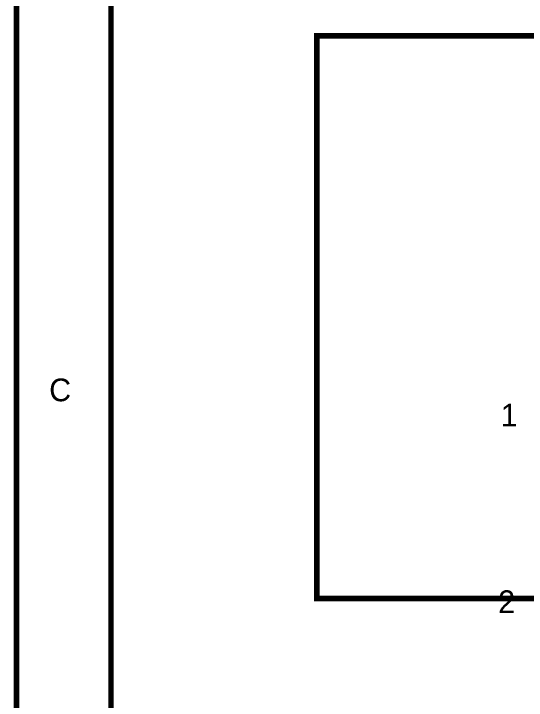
# Model space of a CAD drawing. Header units: inches. Extents: x 0 to 431, y 0 to 297.
# Drawn here: x -0.14 to 27.17, y 55.57 to 92.18 of the extents above; entities that cross this region are included whole.
import ezdxf

# ---------------------------------------------------------------- set-up
doc = ezdxf.new("R2010")
doc.units = ezdxf.units.IN
doc.layers.add('Sheet', color=255, linetype='Continuous')

msp = doc.modelspace()

# ---------------------------------------------------------------- linework, layer by layer
at = {"layer": 'Sheet'}
for points in [[(0.008, 0.042, 0.3, 0.3, 0), (0.008, 296.996, 0.3, 0.3, 0)], [(5.041, 5.024, 0.3, 0.3, 0), (5.041, 291.963, 0.3, 0.3, 0)], [(29.01, 60.997, 0.3, 0.3, 0), (16.013, 60.997, 0.3, 0.3, 0), (16.013, 91, 0.3, 0.3, 0), (29.01, 91, 0.3, 0.3, 0)]]:
    msp.add_lwpolyline(points, format="xyseb", dxfattribs=at)
for points in [[(0.017, 193.04, 0.0991, 0.0991, 0), (0.017, 0, 0.0991, 0.0991, 0), (292.1, 0, 0.0991, 0.0991, 0), (292.1, 193.04, 0.0991, 0.0991, 0), (0.017, 193.04, 0.0991, 0.0991, 0), (0.017, 193.04, 0.0991, 0.0991, 0)], [(5.091, 187.949, 0.0991, 0.0991, 0), (5.091, 5.075, 0.0991, 0.0991, 0), (287.026, 5.075, 0.0991, 0.0991, 0), (287.026, 187.949, 0.0991, 0.0991, 0), (5.091, 187.949, 0.0991, 0.0991, 0), (5.091, 187.949, 0.0991, 0.0991, 0)]]:
    msp.add_lwpolyline(points, format="xyseb", close=True, dxfattribs=at)

# ---------------------------------------------------------------- texts
for s, p in [('C', (1.747, 71.516)), ('1', (25.809, 70.172)), ('2', (25.675, 60.224))]:
    msp.add_text(s, height=1.21, dxfattribs=at).set_placement(p)

doc.saveas('drawing.dxf')
